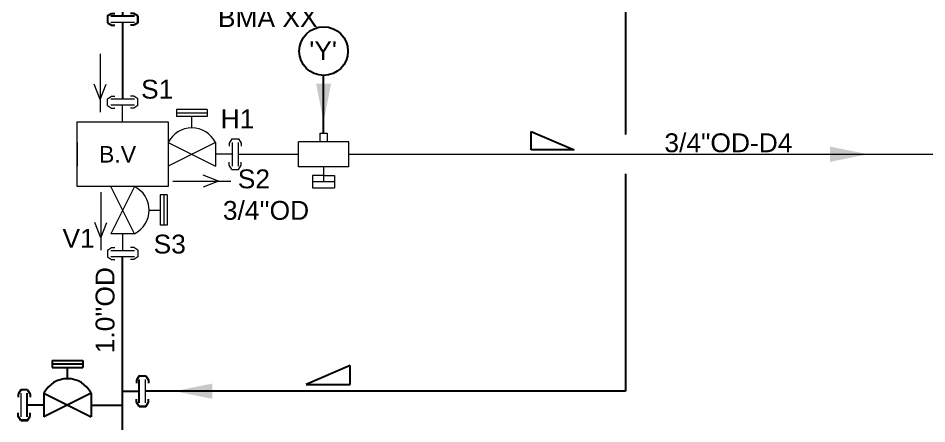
# Model space of a CAD drawing. Header units: inches. Extents: x 14435 to 21465, y 2728 to 7693.
# Drawn here: x 15527.7 to 15720.2, y 5748.3 to 5834.4 of the extents above; entities that cross this region are included whole.
import ezdxf

# ---------------------------------------------------------------- set-up
doc = ezdxf.new("R2010")
doc.units = ezdxf.units.IN
doc.header["$MEASUREMENT"] = 0
for name, color, linetype in [('3', 6, 'Continuous'), ('P---AGITD-TEXT-25-35', 2, 'Continuous'), ('P---PEQID-TEXT-25-35', 2, 'Continuous'), ('P---PLINB-DRH128', 7, 'Continuous'), ('P---PLINB-DRH132', 7, 'Continuous'), ('P---PLINB-N2023', 7, 'Continuous'), ('P---PLINB-P334', 7, 'Continuous'), ('P---PLINB-PRO012', 7, 'Continuous'), ('P---PLIND-TEXT-25-35', 7, 'Continuous'), ('P---TANKB-V06', 7, 'Continuous')]:
    doc.layers.add(name, color=color, linetype=linetype)
doc.layers.add('Layer4', color=7, linetype='Continuous', true_color=0xffffff)
doc.layers.add('Valve', color=6, linetype='Continuous', lineweight=25)
doc.styles.add('ARIAL', font='arial.ttf', dxfattribs={"height": 4})
doc.styles.get("Standard").update_dxf_attribs({"font": 'arial.ttf'})

# ---------------------------------------------------------------- blocks, each defined once
blk = doc.blocks.new('ADV')
at = {"color": 6}
blk.add_arc((1709.4, 811.99), 5.59, 26.5651, 153.4349, dxfattribs=at)
at = {"layer": 'Valve'}
for p, q in [((1706.18, 821.46), (1712.63, 821.46)), ((1706.18, 821.46), (1706.18, 819.98)), ((1706.18, 820.72), (1712.63, 820.72)), ((1712.63, 821.46), (1712.63, 819.98)), ((1706.18, 819.98), (1712.63, 819.98)), ((1709.4, 817.58), (1709.4, 819.98)), ((1704.4, 814.49), (1704.4, 809.49)), ((1714.4, 814.49), (1704.4, 809.49)), ((1704.4, 814.49), (1714.4, 809.49)), ((1714.4, 814.49), (1714.4, 809.49))]:
    blk.add_line(p, q, dxfattribs=at)
blk = doc.blocks.new('phi_159068224056')
at = {"color": 0, "linetype": 'ByBlock'}
blk.add_blockref('ADV', (-1709.4, -811.99), dxfattribs=at)
at = {"flags": 1}
blk.add_attdef('PHI_CONNECTIONPOINT', (-5, 0), '', height=0.1, rotation=180, dxfattribs=at)
for tag, p in [('PHI_INSERTPOINT', (0, 0)), ('PHI_CONNECTIONPOINT', (5, 0))]:
    blk.add_attdef(tag, p, '', height=0.1, dxfattribs=at)
at = {"color": 7}
for tag, p in [('PRJ_TAG_B', (-12.54, -6.47)), ('DNCALC', (-8.39, -11.88))]:
    blk.add_attdef(tag, p, '', height=3.5, dxfattribs=at)
blk = doc.blocks.new('rgyjryjyfrjfhjgfgj')
at = {"color": 0, "linetype": 'ByBlock'}
for p, q in [((716.48, 396.87), (717.39, 397.41)), ((716.48, 396.87), (716.48, 395.42)), ((717.39, 397.41), (718.05, 397.41)), ((722.07, 397.41), (721.4, 397.41)), ((722.97, 396.87), (722.07, 397.41)), ((722.97, 395.42), (722.97, 396.87)), ((716.48, 395.42), (717.39, 394.88)), ((717.39, 394.88), (718.05, 394.88)), ((722.07, 394.88), (721.4, 394.88)), ((722.97, 395.42), (722.07, 394.88))]:
    blk.add_line(p, q, dxfattribs=at)
at = {"color": 6, "linetype": 'ByBlock'}
blk.add_line((719.73, 391.95), (719.73, 395.48), dxfattribs=at)
at = {"color": 1, "linetype": 'ByBlock', "lineweight": 15}
blk.add_lwpolyline([(717.23, 396.8), (722.23, 396.8)], dxfattribs=at)
at = {"color": 6, "linetype": 'ByBlock'}
blk.add_lwpolyline([(717.23, 395.48), (722.23, 395.48)], dxfattribs=at)
blk = doc.blocks.new('phi_15825218758')
at = {"color": 0, "linetype": 'ByBlock'}
blk.add_line((-3.24, 3.47), (-3.24, 4.92), dxfattribs=at)
blk.add_blockref('rgyjryjyfrjfhjgfgj', (-719.73, -391.95), dxfattribs=at)
at = {"flags": 1}
for p, rotation in [((0, 4.85), 90), ((0, 0), 270)]:
    blk.add_attdef('PHI_CONNECTIONPOINT', p, '', height=0.1, rotation=rotation, dxfattribs=at)
blk = doc.blocks.new('phi_15907460624')
at = {"color": 0, "linetype": 'ByBlock'}
blk.add_line((-3.24, 3.47), (-3.24, 4.92), dxfattribs=at)
blk.add_blockref('rgyjryjyfrjfhjgfgj', (-719.73, -391.95), dxfattribs=at)
at = {"flags": 1}
for p, rotation in [((0, 4.85), 90), ((0, 0), 270)]:
    blk.add_attdef('PHI_CONNECTIONPOINT', p, '', height=0.1, rotation=rotation, dxfattribs=at)
blk = doc.blocks.new('SR')
at = {"layer": '3', "color": 5, "linetype": 'Continuous'}
for p, q in [((2.64, 1.5), (2.64, 4.5)), ((2.64, 4.5), (9.64, 1.5)), ((9.64, 1.5), (2.64, 1.5))]:
    blk.add_line(p, q, dxfattribs=at)
blk = doc.blocks.new('GT')
at = {"color": 6, "lineweight": 0}
blk.add_line((-16940.87, -22890.03), (-16940.87, -22888.7), dxfattribs=at)
at = {"layer": 'Valve', "color": 6, "lineweight": 0}
for p, q in [((-16938.54, -22887.37), (-16943.2, -22887.37)), ((-16943.2, -22890.03), (-16943.2, -22887.37)), ((-16943.2, -22888.7), (-16938.54, -22888.7)), ((-16938.54, -22890.03), (-16938.54, -22887.37)), ((-16940.87, -22890.03), (-16943.2, -22890.03)), ((-16940.87, -22891.87), (-16940.87, -22890.03)), ((-16940.87, -22890.03), (-16938.54, -22890.03)), ((-16946.19, -22891.87), (-16946.19, -22897.19)), ((-16946.19, -22891.87), (-16935.55, -22891.87)), ((-16935.55, -22891.87), (-16935.55, -22897.19)), ((-16946.19, -22897.19), (-16935.55, -22897.19))]:
    blk.add_line(p, q, dxfattribs=at)
blk.add_lwpolyline([(-16941.6, -22897.19), (-16940.14, -22897.19), (-16940.14, -22898.97), (-16941.6, -22898.97)], close=True, dxfattribs=at)
blk = doc.blocks.new('SHew')
at = {"color": 7, "lineweight": 0}
for p, q in [((15645.08, 5826.79, 0), (15645.08, 5814.44, 0)), ((15645.08, 5817.09, 0), (15643.8, 5820.35, 0)), ((15645.08, 5817.09, 0), (15646.35, 5820.35, 0)), ((15670.18, 5799.8, 0), (15666.92, 5801.07, 0)), ((15660.47, 5799.8, 0), (15672.82, 5799.8, 0)), ((15670.18, 5799.8, 0), (15666.92, 5798.52, 0)), ((15645.25, 5797.48, 0), (15645.25, 5785.13, 0)), ((15645.25, 5787.77, 0), (15643.98, 5791.03, 0)), ((15645.25, 5787.77, 0), (15646.53, 5791.03, 0))]:
    blk.add_line(p, q, dxfattribs=at)
at = {"layer": 'Valve', "color": 5, "lineweight": 0}
for p, q in [((15646.63, 5817.28, 0), (15647.53, 5817.82, 0)), ((15647.53, 5817.82, 0), (15648.19, 5817.82, 0)), ((15652.21, 5817.82, 0), (15651.55, 5817.82, 0)), ((15653.11, 5817.28, 0), (15652.21, 5817.82, 0)), ((15646.63, 5815.83, 0), (15646.63, 5817.28, 0)), ((15646.63, 5815.83, 0), (15647.53, 5815.29, 0)), ((15649.87, 5812.36, 0), (15649.87, 5815.89, 0)), ((15653.11, 5815.83, 0), (15652.21, 5815.29, 0)), ((15653.11, 5815.83, 0), (15653.11, 5817.28, 0)), ((15647.53, 5815.29, 0), (15648.19, 5815.29, 0)), ((15652.21, 5815.29, 0), (15651.55, 5815.29, 0)), ((15667.75, 5814.96, 0), (15661.29, 5814.96, 0)), ((15661.29, 5814.96, 0), (15661.29, 5813.48, 0)), ((15667.75, 5814.22, 0), (15661.29, 5814.22, 0)), ((15667.75, 5814.96, 0), (15667.75, 5813.48, 0)), ((15640.22, 5798.65, 0), (15640.22, 5812.36, 0)), ((15640.22, 5812.36, 0), (15659.52, 5812.36, 0)), ((15659.52, 5812.36, 0), (15659.52, 5798.65, 0)), ((15667.75, 5813.48, 0), (15661.29, 5813.48, 0)), ((15664.52, 5811.09, 0), (15664.52, 5813.48, 0)), ((15640.22, 5808, 0), (15640.22, 5803, 0)), ((15659.52, 5808, 0), (15659.52, 5803, 0)), ((15659.52, 5808, 0), (15669.52, 5803, 0)), ((15669.52, 5808, 0), (15659.52, 5803, 0)), ((15669.52, 5808, 0), (15669.52, 5803, 0)), ((15672.99, 5808.74, 0), (15672.45, 5807.84, 0)), ((15672.99, 5808.74, 0), (15674.44, 5808.74, 0)), ((15674.44, 5808.74, 0), (15674.98, 5807.84, 0)), ((15672.45, 5807.84, 0), (15672.45, 5807.18, 0)), ((15674.98, 5807.84, 0), (15674.98, 5807.18, 0)), ((15673.05, 5805.5, 0), (15669.52, 5805.5, 0)), ((15672.45, 5803.16, 0), (15672.45, 5803.83, 0)), ((15672.99, 5802.26, 0), (15672.45, 5803.16, 0)), ((15672.99, 5802.26, 0), (15674.44, 5802.26, 0)), ((15674.44, 5802.26, 0), (15674.98, 5803.16, 0)), ((15674.98, 5803.16, 0), (15674.98, 5803.83, 0)), ((15659.52, 5798.65, 0), (15640.22, 5798.65, 0)), ((15652.37, 5798.65, 0), (15647.37, 5798.65, 0)), ((15652.37, 5788.65, 0), (15647.37, 5798.65, 0)), ((15652.37, 5798.65, 0), (15647.37, 5788.65, 0)), ((15657.85, 5796.87, 0), (15657.85, 5790.42, 0)), ((15659.33, 5796.87, 0), (15657.85, 5796.87, 0)), ((15658.59, 5796.87, 0), (15658.59, 5790.42, 0)), ((15659.33, 5796.87, 0), (15659.33, 5790.42, 0)), ((15655.46, 5793.65, 0), (15657.85, 5793.65, 0)), ((15652.37, 5788.65, 0), (15647.37, 5788.65, 0)), ((15649.87, 5788.65, 0), (15649.87, 5785.11, 0)), ((15659.33, 5790.42, 0), (15657.85, 5790.42, 0)), ((15646.63, 5785.18, 0), (15647.53, 5785.72, 0)), ((15646.63, 5785.18, 0), (15646.63, 5783.72, 0)), ((15647.53, 5785.72, 0), (15648.19, 5785.72, 0)), ((15652.21, 5785.72, 0), (15651.55, 5785.72, 0)), ((15653.11, 5785.18, 0), (15652.21, 5785.72, 0)), ((15653.11, 5785.18, 0), (15653.11, 5783.72, 0)), ((15646.63, 5783.72, 0), (15647.53, 5783.19, 0)), ((15647.53, 5783.19, 0), (15648.19, 5783.19, 0)), ((15652.21, 5783.19, 0), (15651.55, 5783.19, 0)), ((15653.11, 5783.72, 0), (15652.21, 5783.19, 0))]:
    blk.add_line(p, q, dxfattribs=at)
at = {"layer": 'Valve', "color": 5, "lineweight": 0, "elevation": 0}
for points in [[(15652.37, 5817.21), (15647.37, 5817.21)], [(15652.37, 5815.89), (15647.37, 5815.89)], [(15673.05, 5808), (15673.05, 5803)], [(15674.37, 5808), (15674.37, 5803)], [(15647.37, 5785.11), (15652.37, 5785.11)], [(15647.37, 5783.79), (15652.37, 5783.79)]]:
    blk.add_lwpolyline(points, dxfattribs=at)
at = {"layer": 'Valve', "color": 5, "lineweight": 0}
for centre, start, end in [((15664.52, 5805.5, 0), 26.5651, 153.4349), ((15649.87, 5793.65, 0), 296.5651, 63.4349)]:
    blk.add_arc(centre, 5.59, start, end, dxfattribs=at)
at = {"layer": 'P---AGITD-TEXT-25-35', "color": 7, "char_height": 4, "width": 59.7146, "attachment_point": 1, "style": 'ARIAL'}
for s, insert in [('S1', (15653.77, 5821.3, 0)), ('H1', (15670.63, 5815.02, 0)), ('S2', (15674.26, 5802.28, 0)), ('V1', (15637.12, 5789.67, 0)), ('S3', (15656.42, 5788.44, 0))]:
    blk.add_mtext(s, dxfattribs=dict(at, insert=insert))
at = {"layer": 'P---PEQID-TEXT-25-35', "color": 7}
blk.add_text('B.V', height=3.5, dxfattribs=at).set_placement((15644.85, 5803.74, 0))

msp = doc.modelspace()

# ---------------------------------------------------------------- linework, layer by layer
at = {"color": 0, "linetype": 'ByBlock'}
msp.add_circle((15592.44, 5827.37), 5.16, dxfattribs=at)
at = {"layer": 'P---PLINB-DRH128', "color": 7, "linetype": 'Continuous', "ltscale": 0.1}
for p, q in [((15656.4, 5871.94), (15656.4, 5809.68)), ((15656.4, 5801.32), (15656.4, 5755.24)), ((15549.87, 5658.53), (15549.87, 5783.79)), ((15656.4, 5755.24), (15554.72, 5755.24))]:
    msp.add_line(p, q, dxfattribs=at)
at = {"layer": 'P---PLINB-DRH132', "color": 7, "linetype": 'Continuous', "ltscale": 0.1}
msp.add_solid([(15568.85, 5756.85), (15560.85, 5755.24), (15568.85, 5753.62)], dxfattribs=at)
at = {"layer": 'P---PLINB-P334', "color": 62, "linetype": 'Continuous', "ltscale": 0.1}
for p, q in [((15592.44, 5809.94), (15592.44, 5822.21)), ((15543.19, 5752.3), (15549.87, 5752.3))]:
    msp.add_line(p, q, dxfattribs=at)
msp.add_solid([(15590.83, 5820.48), (15592.44, 5812.48), (15594.05, 5820.48)], dxfattribs=at)
at = {"layer": 'P---PLINB-PRO012', "color": 4, "linetype": 'Continuous', "ltscale": 0.1}
msp.add_line((15549.87, 5833.46), (15549.87, 5817.21), dxfattribs=at)
at = {"layer": 'P---PLINB-PRO012', "color": 4, "linetype": 'Continuous', "lineweight": 0, "ltscale": 0.1}
for p, q in [((15574.37, 5805.5), (15587.12, 5805.5)), ((15597.77, 5805.5), (15762.26, 5805.5))]:
    msp.add_line(p, q, dxfattribs=at)
msp.add_solid([(15699.76, 5807.11), (15707.76, 5805.5), (15699.76, 5803.89)], dxfattribs=at)

# ---------------------------------------------------------------- block references
msp.add_blockref('SHew', (-100, 0))
at = {"lineweight": 0, "rotation": 180}
msp.add_blockref('GT', (-1348.43, -17089.03), dxfattribs=at)
at = {"color": 9, "xscale": 1.307762109735812, "yscale": 1.307762109735812, "zscale": 1.307762109735812, "rotation": 359.9997313605119}
msp.add_blockref('SR', (15632.93, 5804.44), dxfattribs=at)
at = {"color": 9, "xscale": -1.33333333333341, "yscale": 1.33333333333341, "zscale": 1.33333333333341}
msp.add_blockref('SR', (15601.61, 5754.67), dxfattribs=at)
at = {"layer": 'P---PLINB-DRH128', "xscale": -1, "rotation": 270}
msp.add_blockref('phi_15825218758', (15549.87, 5755.24), dxfattribs=at)
at = {"layer": 'P---PLINB-DRH128', "rotation": 90.00000000000001}
msp.add_blockref('phi_15825218758', (15533.19, 5752.3), dxfattribs=at)
at = {"layer": 'P---PLINB-N2023', "rotation": 180}
msp.add_blockref('phi_15907460624', (15549.87, 5838.32), dxfattribs=at)
at = {"layer": 'P---TANKB-V06'}
msp.add_blockref('phi_159068224056', (15538.19, 5752.3), dxfattribs=at)

# ---------------------------------------------------------------- texts
at = {"color": 1, "linetype": 'ByBlock'}
msp.add_text("'Y'", height=4, dxfattribs=at).set_placement((15589.41, 5825.48))
at = {"insert": (15570.05, 5856.49), "char_height": 4, "width": 100.6053, "attachment_point": 1, "style": 'ARIAL'}
msp.add_mtext('VISCOSITY= MAX UPTO 800 Cp\\P600 RPM AT 54 Hz\\PXXX kW\\PBMA XX', dxfattribs=at)
at = {"layer": 'Layer4', "color": 7, "insert": (15664.64, 5809.93), "char_height": 4, "attachment_point": 1, "style": 'ARIAL'}
msp.add_mtext_dynamic_manual_height_columns('3/4"OD-D4', width=41.8058, gutter_width=12.5, heights=[0], dxfattribs=at)
at = {"layer": 'P---PLIND-TEXT-25-35'}
msp.add_text("3/4''OD", height=4, dxfattribs=at).set_placement((15571.1, 5791.59))
msp.add_text("1.0''OD", height=4, rotation=90, dxfattribs=at).set_placement((15548.14, 5763.28))

doc.saveas('drawing.dxf')
